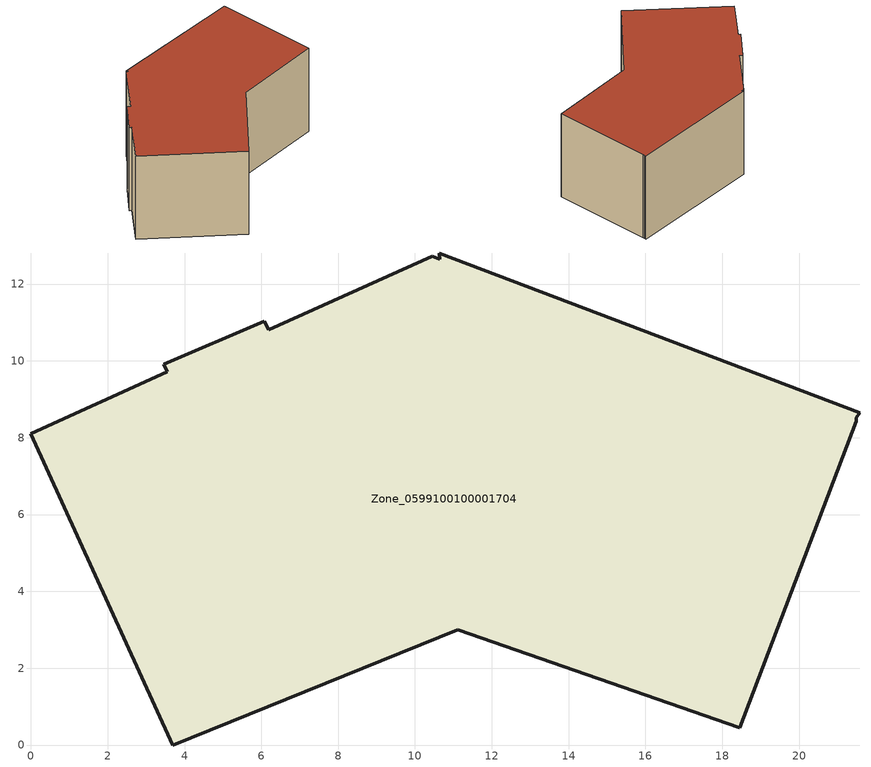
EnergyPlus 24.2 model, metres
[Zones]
Zone_0599100100001704
 floor ground (C_G): 21.49,8.43 18.46,0.45 11.11,3 3.69,0 0,8.1 3.55,9.72 3.46,9.91 6.07,11.04 6.19,10.81 10.45,12.72 10.64,12.65 10.64,12.81 21.57,8.65 21.48,8.51 z0
 wall outside (C_F): 6.19,10.81 6.07,11.04 3.46,9.91 3.55,9.72 0,8.1 3.69,0 11.11,3 18.46,0.45 21.49,8.43 21.48,8.51 21.57,8.65 10.64,12.81 10.64,12.65 10.45,12.72 6.19,10.81 z0:7.95
 roof outside (C_R): 21.49,8.43 21.48,8.51 21.57,8.65 10.64,12.81 10.64,12.65 10.45,12.72 6.19,10.81 6.07,11.04 3.46,9.91 3.55,9.72 0,8.1 3.69,0 11.11,3 18.46,0.45 z7.95
[BUILDING]
Pand.0599100100001704: North Axis=0; Terrain=City; Loads Convergence Tolerance Value=0.04; Temperature Convergence Tolerance Value=0.4; Solar Distribution=FullExterior; Maximum Number of Warmup Days=25; Minimum Number of Warmup Days=1
[Site:Location]
Rotterdam.The.Hague.AP_ZH_NLD Design_Conditions: Latitude=51.96; Longitude=4.45; Time Zone=1; Elevation=-4.5
[SITE:GROUNDTEMPERATURE:BUILDINGSURFACE]
18, 18, 18, 18, 18, 18, 18, 18, 18, 18, 18, 18
[MATERIAL] Thermal Absorptance=0.9; Solar Absorptance=0.7; Visible Absorptance=0.7
Name | Roughness | Thickness | Conductivity | Density | Specific Heat
G.D.2006-2014 | MediumSmooth | 0.15 | 0.06 | 540 | 1210
F.D.2006-2014 | Rough | 0.3 | 0.12 | 1920 | 840
R.D.2006-2014 | MediumRough | 0.2 | 0.08 | 1500 | 1000
[CONSTRUCTION]
C_G: G.D.2006-2014
C_F: F.D.2006-2014
C_R: R.D.2006-2014
[ZONE]
Zone_0599100100001704: Type=1; Multiplier=1; Ceiling Height=Autocalculate; Volume=Autocalculate; Floor Area=autocalculate; Part of Total Floor Area=Yes
[ZONEINFILTRATION:DESIGNFLOWRATE]
Infil_Zone_0599100100001704: Zone or ZoneList or Space or SpaceList=Zone_0599100100001704; Schedule=AlwaysOn; Design Flow Rate Calculation Method=Flow/Area; Flow Rate per Floor Area=0.0021; Constant Term Coefficient=1; Temperature Term Coefficient=0; Velocity Term Coefficient=0; Velocity Squared Term Coefficient=0
[HVACTEMPLATE:ZONE:IDEALLOADSAIRSYSTEM]
Zone_0599100100001704: Maximum Heating Supply Air Temperature=50; Minimum Cooling Supply Air Temperature=13; Maximum Heating Supply Air Humidity Ratio=0.0156; Minimum Cooling Supply Air Humidity Ratio=0.0077; Heating Limit=NoLimit; Cooling Limit=NoLimit; Dehumidification Control Type=ConstantSensibleHeatRatio; Cooling Sensible Heat Ratio=0.7; Dehumidification Setpoint=60; Humidification Control Type=None; Humidification Setpoint=30; Outdoor Air Method=None; Outdoor Air Flow Rate per Person=0.00944; Outdoor Air Flow Rate per Zone Floor Area=0; Outdoor Air Flow Rate per Zone=0; Demand Controlled Ventilation Type=None; Outdoor Air Economizer Type=NoEconomizer; Heat Recovery Type=None; Sensible Heat Recovery Effectiveness=0.7; Latent Heat Recovery Effectiveness=0.65
[ZONECONTROL:THERMOSTAT]
ThermostatControl_Zone_0599100100001704: Zone or ZoneList=Zone_0599100100001704; Control Type Schedule=DualSetpointControlType; Control 1=Thermostat_Zone_0599100100001704; Temperature Difference Between Cutout And Setpoint=0
[THERMOSTATSETPOINT:DUALSETPOINT]
Thermostat_Zone_0599100100001704: Heating Setpoint Temperature Schedule=HeatingSetpoint_Zone_0599100100001704; Cooling Setpoint Temperature Schedule=CoolingSetpoint_Zone_0599100100001704
[SCHEDULE:COMPACT]
HeatingSetpoint_Zone_0599100100001704: Through: 12/31, For: AllDays, Until: 24:00, 21
CoolingSetpoint_Zone_0599100100001704: Through: 12/31, For: AllDays, Until: 24:00, 24
DualSetpointControlType: Through: 12/31, For: AllDays, Until: 24:00, 4
AlwaysOn: Through: 12/31, For: AllDays, Until: 24:00, 1
